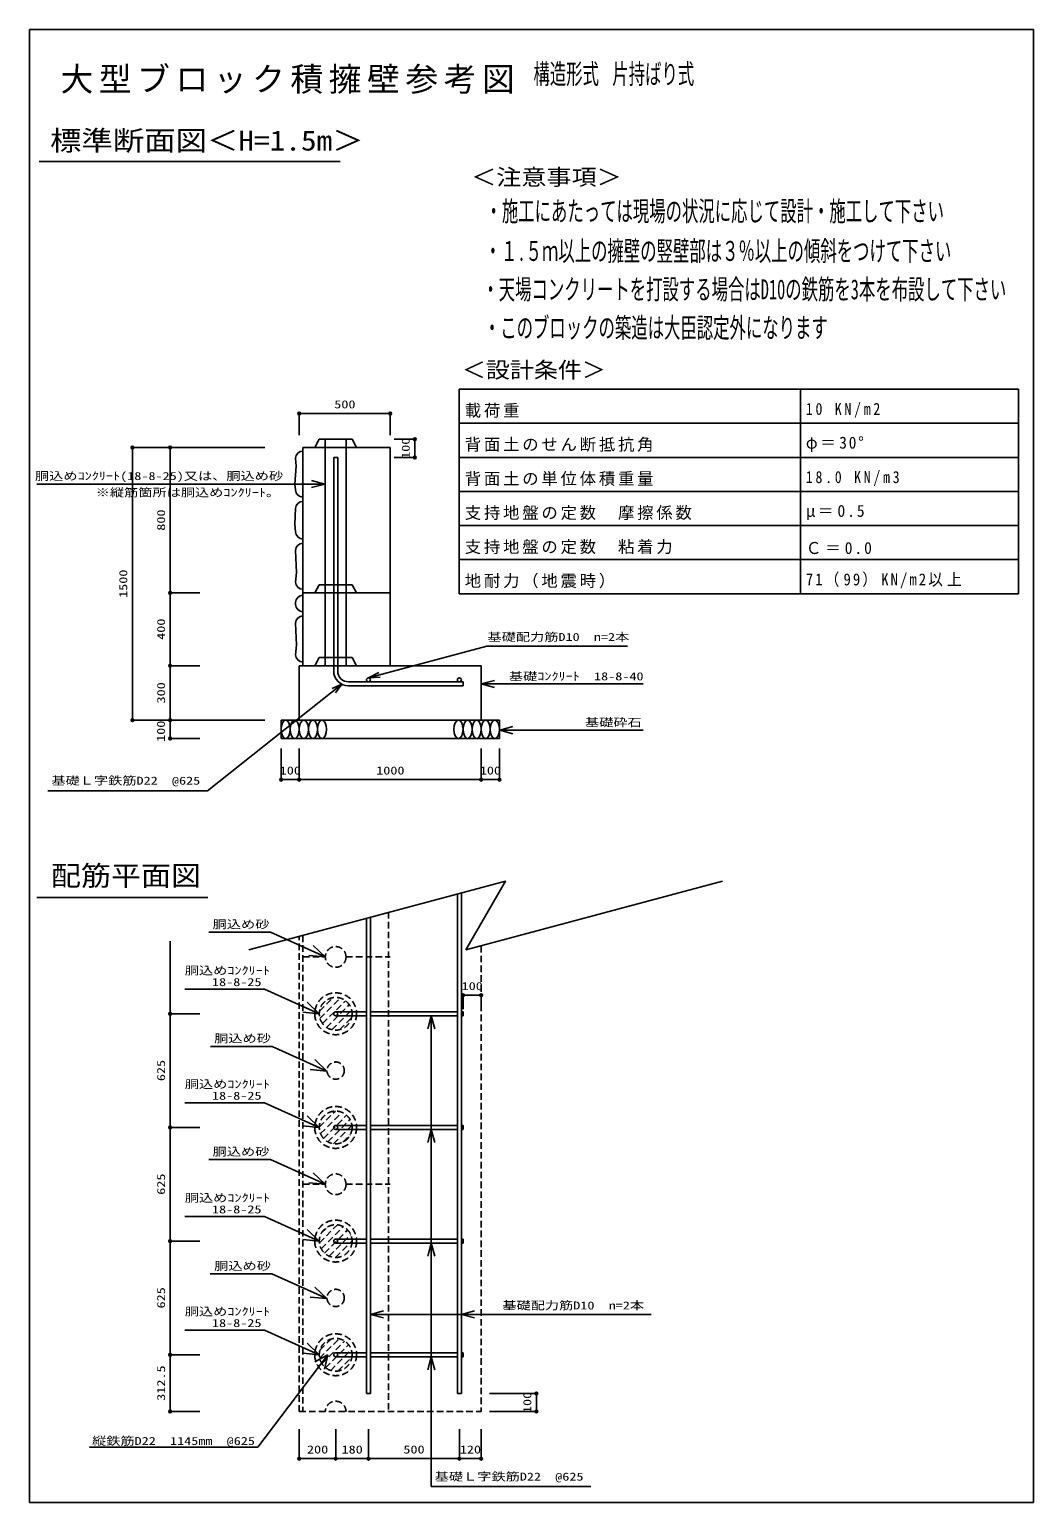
# Model space of a CAD drawing. Units: millimetres, scale not verified. Extents: x -8614 to 8906, y -8271 to 8409.
# Drawn here: x -8614 to -3094, y -8271 to -171 of the extents above; entities that cross this region are included whole.
import ezdxf
from ezdxf.enums import TextEntityAlignment as Align

# ---------------------------------------------------------------- set-up
doc = ezdxf.new("R2010")
doc.units = ezdxf.units.MM
doc.header["$LTSCALE"] = 30
doc.header["$PDMODE"] = 32
doc.header["$PDSIZE"] = 15
doc.linetypes.add('DASHED1', pattern=[1.8, 1.2, -0.6])
for name, color, linetype in [('0-1', 3, 'DASHED1'), ('0-2', 2, 'Continuous'), ('0-3', 7, 'Continuous'), ('F-0', 7, 'Continuous')]:
    doc.layers.add(name, color=color, linetype=linetype)
doc.styles.add('ＭＳ ゴシック', font='')
doc.styles.get('ＭＳ ゴシック').set_extended_font_data('MS Gothic')

msp = doc.modelspace()

# ---------------------------------------------------------------- linework, layer by layer
at = {"layer": '0-1', "linetype": 'Continuous'}
for p, q in [((-7020.38, -2424.85), (-7045.38, -2469.86)), ((-7020.38, -2424.85), (-6840.38, -2424.85)), ((-6987.38, -2424.85), (-6987.38, -3669.86)), ((-6873.38, -2424.85), (-6873.38, -3669.86)), ((-6840.38, -2424.85), (-6815.38, -2469.86)), ((-7110.38, -2469.86), (-6630.38, -2469.86)), ((-7110.38, -2469.86), (-7110.38, -3669.86)), ((-6630.38, -2469.86), (-6630.38, -3669.86)), ((-7020.38, -3224.85), (-7045.38, -3269.86)), ((-7020.38, -3224.85), (-6840.38, -3224.85)), ((-6840.38, -3224.85), (-6815.38, -3269.86)), ((-7110.38, -3269.86), (-6630.38, -3269.86)), ((-7150.38, -3322.46), (-7150.38, -3333.41)), ((-7020.38, -3624.85), (-7045.38, -3669.86)), ((-7020.38, -3624.85), (-6840.38, -3624.85)), ((-6840.38, -3624.85), (-6815.38, -3669.86)), ((-7130.38, -3969.86), (-7130.38, -3669.86)), ((-7130.38, -3669.86), (-6130.38, -3669.86)), ((-6130.38, -3969.86), (-6130.38, -3669.86)), ((-7230.38, -3969.86), (-6030.38, -3969.86)), ((-7230.38, -4069.86), (-7230.38, -3969.86)), ((-6030.38, -4069.86), (-6030.38, -3969.86)), ((-7230.38, -4069.86), (-6030.38, -4069.86)), ((-6214.53, -5232.99), (-4803.34, -4854.86))]:
    msp.add_line(p, q, dxfattribs=at)
at = {"layer": '0-1'}
for p, q in [((-6639.38, -5024.78), (-6639.38, -7771.48)), ((-7130.38, -7771.48), (-7130.38, -5158.76)), ((-7110.38, -5153.4), (-7110.38, -7771.48)), ((-6130.38, -5210.44), (-6130.38, -7771.48)), ((-7110.38, -5271.48), (-6987.38, -5271.48)), ((-6873.38, -5271.48), (-6630.38, -5271.48)), ((-7019.24, -5569.7), (-6944.67, -5495.12)), ((-7016.67, -5609.56), (-6904.81, -5497.69)), ((-7002.51, -5637.82), (-6876.55, -5511.86)), ((-6980.8, -5658.54), (-6855.83, -5533.57)), ((-6951.34, -5671.51), (-6842.86, -5563.02)), ((-6908.76, -5671.35), (-6843.02, -5605.61)), ((-7020.36, -6207.22), (-6932.15, -6119)), ((-7013.71, -6242.99), (-6896.37, -6125.65)), ((-6997.37, -6269.08), (-6870.28, -6141.99)), ((-6973.73, -6287.86), (-6851.51, -6165.64)), ((-6941.71, -6298.27), (-6841.1, -6197.66)), ((-6890.85, -6289.84), (-6849.53, -6248.51)), ((-7110.38, -6521.48), (-6987.38, -6521.48)), ((-6873.38, -6521.48), (-6630.38, -6521.48)), ((-7019.91, -6843.16), (-6921.2, -6744.45)), ((-7010.09, -6875.77), (-6888.6, -6754.27)), ((-7008.54, -6789.37), (-6975, -6755.82)), ((-6991.73, -6899.83), (-6864.53, -6772.63)), ((-6966.07, -6916.6), (-6847.76, -6798.29)), ((-6931.03, -6923.98), (-6840.38, -6833.34)), ((-7018.35, -7478), (-6911.37, -7371.01)), ((-7016.87, -7434.09), (-6955.27, -7372.49)), ((-7005.89, -7507.96), (-6881.4, -7383.48)), ((-6985.57, -7530.07), (-6859.29, -7403.79)), ((-6957.78, -7544.71), (-6844.65, -7431.58)), ((-6918.9, -7548.25), (-6841.12, -7470.47)), ((-7130.38, -7771.48), (-6130.38, -7771.48))]:
    msp.add_line(p, q, dxfattribs=at)
at = {"layer": '0-1', "linetype": 'Continuous'}
for points in [[(-7150.38, -2529.52), (-7147.78, -2572.73), (-7155.63, -2671.36), (-7150.38, -2703.16)], [(-7150.38, -2806.47), (-7154.5, -2892.16), (-7150.38, -2933.41)], [(-7150.38, -3036.04), (-7145.54, -3157.8), (-7150.38, -3209.86)], [(-7150.38, -3436.04), (-7145.54, -3557.8), (-7150.38, -3609.86)], [(-7407.41, -5232.99), (-5996.22, -4854.86), (-6214.53, -5232.99)]]:
    msp.add_lwpolyline(points, dxfattribs=at)
at = {"layer": '0-1'}
for centre, radius in [((-6930.38, -5271.48), 57), ((-6930.38, -5583.98), 115), ((-6930.38, -5583.98), 90), ((-6930.38, -5896.48), 47.5), ((-6930.38, -6208.98), 115), ((-6930.38, -6208.98), 90), ((-6930.38, -6521.48), 57), ((-6930.38, -6833.98), 115), ((-6930.38, -6833.98), 90), ((-6930.38, -7146.48), 47.5), ((-6930.38, -7458.98), 115), ((-6930.38, -7458.98), 90)]:
    msp.add_circle(centre, radius, dxfattribs=at)
at = {"layer": '0-1', "linetype": 'Continuous'}
for centre, start, end in [((-7110.38, -2529.52), 90, 180), ((-7110.38, -2703.16), 180, 270), ((-7110.38, -2806.47), 90, 180), ((-7110.38, -2933.41), 180, 270), ((-7110.38, -3036.04), 90, 180), ((-7110.38, -3209.86), 180, 270), ((-7110.38, -3322.46), 90, 180), ((-7110.38, -3333.41), 180, 270), ((-7110.38, -3436.04), 90, 180), ((-7110.38, -3609.86), 180, 270)]:
    msp.add_arc(centre, 40, start, end, dxfattribs=at)
at = {"layer": '0-1'}
msp.add_arc((-6930.38, -7771.48), 57, 0, 180, dxfattribs=at)
at = {"layer": '0-1', "linetype": 'Continuous'}
for centre in [(-7205.38, -4019.86), (-7155.38, -4019.86), (-7105.38, -4019.86), (-7055.38, -4019.86), (-7005.38, -4019.86), (-6255.38, -4019.86), (-6205.38, -4019.86), (-6155.38, -4019.86), (-6105.38, -4019.86), (-6055.38, -4019.86)]:
    msp.add_ellipse(centre, major_axis=(0, 50), ratio=0.5, dxfattribs=at)
at = {"layer": '0-2'}
for p, q in [((-6941.38, -2524.85), (-6919.38, -2524.85)), ((-6941.38, -2524.85), (-6941.38, -3698.86)), ((-6919.38, -3698.86), (-6919.38, -2524.85)), ((-6973.38, -3669.86), (-6951.38, -3669.86)), ((-6859.38, -3780.86), (-6230.38, -3780.86)), ((-6261.38, -7671.48), (-6261.38, -4925.91)), ((-6239.38, -7671.48), (-6239.38, -4920.01)), ((-6761.38, -7671.48), (-6761.38, -5057.47)), ((-6930.38, -5572.98), (-6761.38, -5572.98)), ((-6739.38, -5572.98), (-6261.38, -5572.98)), ((-6239.38, -5572.98), (-6230.38, -5572.98)), ((-6230.38, -5594.98), (-6230.38, -5572.98)), ((-6930.38, -5594.98), (-6761.38, -5594.98)), ((-6739.38, -5594.98), (-6261.38, -5594.98)), ((-6239.38, -5594.98), (-6230.38, -5594.98)), ((-6930.38, -6197.98), (-6761.38, -6197.98)), ((-6930.38, -6219.98), (-6761.38, -6219.98)), ((-6739.38, -6197.98), (-6261.38, -6197.98)), ((-6739.38, -6219.98), (-6261.38, -6219.98)), ((-6239.38, -6197.98), (-6230.38, -6197.98)), ((-6239.38, -6219.98), (-6230.38, -6219.98)), ((-6230.38, -6219.98), (-6230.38, -6197.98)), ((-6930.38, -6822.98), (-6761.38, -6822.98)), ((-6930.38, -6844.98), (-6761.38, -6844.98)), ((-6739.38, -6822.98), (-6261.38, -6822.98)), ((-6739.38, -6844.98), (-6261.38, -6844.98)), ((-6239.38, -6822.98), (-6230.38, -6822.98)), ((-6239.38, -6844.98), (-6230.38, -6844.98)), ((-6230.38, -6844.98), (-6230.38, -6822.98)), ((-6930.38, -7447.98), (-6761.38, -7447.98)), ((-6739.38, -7447.98), (-6261.38, -7447.98)), ((-6239.38, -7447.98), (-6230.38, -7447.98)), ((-6230.38, -7469.98), (-6230.38, -7447.98)), ((-6930.38, -7469.98), (-6761.38, -7469.98)), ((-6739.38, -7469.98), (-6261.38, -7469.98)), ((-6239.38, -7469.98), (-6230.38, -7469.98)), ((-6261.38, -7671.48), (-6239.38, -7671.48))]:
    msp.add_line(p, q, dxfattribs=at)
for points in [[(-6859.38, -3758.86), (-6230.38, -3758.86), (-6230.38, -3780.86)], [(-6761.38, -7671.48), (-6739.38, -7671.48), (-6739.38, -5051.58)]]:
    msp.add_lwpolyline(points, dxfattribs=at)
for centre in [(-6750.38, -3747.86), (-6250.38, -3747.86), (-6930.38, -5583.98), (-6930.38, -6208.98), (-6930.38, -6833.98), (-6930.38, -7458.98)]:
    msp.add_circle(centre, 11, dxfattribs=at)
for radius in [82, 60]:
    msp.add_arc((-6859.38, -3698.86), radius, 180, 270, dxfattribs=at)
at = {"layer": '0-3', "color": 2}
for p, q in [((-8560.12, -897.37), (-6905.74, -897.37)), ((-8573.25, -4944.13), (-7632.62, -4944.13))]:
    msp.add_line(p, q, dxfattribs=at)
at = {"layer": '0-3'}
for p, q in [((-6630.38, -2283.08), (-7130.38, -2283.08)), ((-7130.38, -2283.08), (-7130.38, -2402.1)), ((-6630.38, -2283.08), (-6630.38, -2402.1)), ((-6495.27, -2424.85), (-6608.3, -2424.85)), ((-6495.27, -2424.85), (-6495.27, -2524.85)), ((-8048.1, -2469.86), (-7320.62, -2469.86)), ((-8048.1, -3969.86), (-8048.1, -2469.86)), ((-7840.13, -4069.86), (-7840.13, -2469.86)), ((-7840.13, -2469.86), (-7677.82, -2469.86)), ((-6495.27, -2524.85), (-6608.3, -2524.85)), ((-8573.32, -2671.46), (-6990.81, -2671.46)), ((-6990.81, -2671.46), (-7063.25, -2652.05)), ((-6990.81, -2671.46), (-7063.25, -2690.87)), ((-7840.13, -3269.86), (-7677.82, -3269.86)), ((-6750.38, -3736.86), (-6099.72, -3562.51)), ((-6099.72, -3562.51), (-5326.9, -3562.51)), ((-7840.13, -3669.86), (-7677.82, -3669.86)), ((-6750.38, -3736.86), (-6693.26, -3707.72)), ((-6895.87, -3772.29), (-7634.31, -4357.2)), ((-6895.87, -3772.29), (-6949.58, -3795.96)), ((-6895.87, -3772.29), (-6931.2, -3819.16)), ((-6750.38, -3736.86), (-6686.35, -3733.53)), ((-6130.38, -3769.86), (-6057.93, -3750.45)), ((-6130.38, -3769.86), (-6057.93, -3789.27)), ((-6130.38, -3769.86), (-5240.3, -3769.86)), ((-8048.1, -3969.86), (-7320.62, -3969.86)), ((-6028.78, -4024.53), (-5956.33, -4005.12)), ((-6028.78, -4024.53), (-5956.33, -4043.94)), ((-6028.78, -4024.53), (-5240.3, -4024.53)), ((-7840.13, -4069.86), (-7677.82, -4069.86)), ((-7230.38, -4296.51), (-7230.38, -4124.51)), ((-7130.38, -4296.51), (-7130.38, -4124.51)), ((-6130.38, -4296.51), (-6130.38, -4124.51)), ((-6030.38, -4296.51), (-6030.38, -4124.51)), ((-8512.03, -4357.2), (-7634.31, -4357.2)), ((-7230.38, -4296.51), (-6030.38, -4296.51)), ((-7288.92, -5135.59), (-7628.02, -5135.59)), ((-7840.13, -5185.52), (-7840.13, -7771.48)), ((-6987.38, -5271.48), (-7078.8, -5263.23)), ((-7759.92, -5448.09), (-7321.92, -5448.09)), ((-7321.92, -5448.09), (-7020.38, -5583.98)), ((-6230.38, -5481.85), (-6130.38, -5481.85)), ((-6230.38, -5481.85), (-6230.38, -5559.08)), ((-6130.38, -5481.85), (-6130.38, -5559.08)), ((-7840.13, -5583.98), (-7677.82, -5583.98)), ((-7020.38, -5583.98), (-7111.8, -5575.73)), ((-7020.38, -5583.98), (-7087.11, -5520.96)), ((-6404.84, -5594.98), (-6424.25, -5667.43)), ((-7280.33, -5763.19), (-7619.43, -5763.19)), ((-7280.33, -5763.19), (-6978.79, -5899.09)), ((-6978.79, -5899.09), (-7070.21, -5890.84)), ((-6978.79, -5899.09), (-7045.52, -5836.07)), ((-7759.92, -6073.09), (-7321.92, -6073.09)), ((-7840.13, -6208.98), (-7677.82, -6208.98)), ((-7020.38, -6208.98), (-7111.8, -6200.73)), ((-6404.84, -6219.98), (-6424.25, -6292.43)), ((-6404.84, -6219.98), (-6385.43, -6292.43)), ((-7288.92, -6385.59), (-7628.02, -6385.59)), ((-6987.38, -6521.48), (-7078.8, -6513.23)), ((-7840.13, -6833.98), (-7677.82, -6833.98)), ((-7020.38, -6833.98), (-7111.8, -6825.73)), ((-6404.84, -6844.98), (-6424.25, -6917.43)), ((-6404.84, -6844.98), (-6385.43, -6917.43)), ((-7280.46, -7014.24), (-7619.55, -7014.24)), ((-6978.91, -7150.14), (-7070.33, -7141.89)), ((-6739.38, -7237.32), (-6666.94, -7217.91)), ((-6739.38, -7237.32), (-6666.94, -7256.73)), ((-6739.38, -7237.32), (-5196.26, -7237.32)), ((-6239.38, -7237.32), (-6166.94, -7217.91)), ((-6239.38, -7237.32), (-6166.94, -7256.73)), ((-7020.38, -7458.98), (-7111.8, -7450.73)), ((-7840.13, -7458.98), (-7677.82, -7458.98)), ((-6973.38, -7458.98), (-7358.66, -7967.88)), ((-6973.38, -7458.98), (-7045.35, -7498.48)), ((-6973.38, -7458.98), (-6991.87, -7538.97)), ((-6404.84, -7469.98), (-6424.25, -7542.43)), ((-6404.84, -7469.98), (-6385.43, -7542.43)), ((-5827.05, -7671.48), (-6084.15, -7671.48)), ((-5827.05, -7771.48), (-5827.05, -7671.48)), ((-7840.13, -7771.48), (-7677.82, -7771.48)), ((-5827.05, -7771.48), (-6084.15, -7771.48)), ((-7130.38, -8030.08), (-7130.38, -7867.71)), ((-6930.38, -8030.08), (-6930.38, -7867.71)), ((-6750.38, -8030.08), (-6750.38, -7867.71)), ((-6250.38, -8030.08), (-6250.38, -7867.71)), ((-6130.38, -8030.08), (-6130.38, -7867.71)), ((-7358.66, -7967.88), (-8284.03, -7967.88)), ((-7130.38, -8030.08), (-6130.38, -8030.08)), ((-6404.84, -8184.07), (-5527.13, -8184.07))]:
    msp.add_line(p, q, dxfattribs=at)
for points in [[(-7288.92, -5135.59), (-6987.38, -5271.48), (-7054.11, -5208.46)], [(-6404.84, -8184.07), (-6404.84, -5594.98), (-6385.43, -5667.43)], [(-7321.92, -6073.09), (-7020.38, -6208.98), (-7087.11, -6145.96)], [(-7288.92, -6385.59), (-6987.38, -6521.48), (-7054.11, -6458.46)], [(-7759.92, -6698.09), (-7321.92, -6698.09), (-7020.38, -6833.98), (-7087.11, -6770.96)], [(-7280.46, -7014.24), (-6978.91, -7150.14), (-7045.64, -7087.12)], [(-7759.92, -7323.09), (-7321.92, -7323.09), (-7020.38, -7458.98), (-7087.11, -7395.96)]]:
    msp.add_lwpolyline(points, dxfattribs=at)
for p in [(-7130.38, -2283.08), (-6630.38, -2283.08), (-6495.27, -2424.85), (-8048.1, -2469.86), (-7840.13, -2469.86), (-7840.13, -2469.86), (-6495.27, -2524.85), (-7840.13, -3269.86), (-7840.13, -3669.86), (-8048.1, -3969.86), (-7840.13, -3969.86), (-7840.13, -4069.86), (-7230.38, -4296.51), (-7130.38, -4296.51), (-6130.38, -4296.51), (-6030.38, -4296.51), (-6230.38, -5481.85), (-6130.38, -5481.85), (-7840.13, -5583.98), (-7840.13, -6208.98), (-7840.13, -6833.98), (-7840.13, -7458.98), (-5827.05, -7671.48), (-7840.13, -7771.48), (-5827.05, -7771.48), (-7130.38, -8030.08), (-6930.38, -8030.08), (-6750.38, -8030.08), (-6250.38, -8030.08), (-6130.38, -8030.08)]:
    msp.add_point(p, dxfattribs=at)
at = {"layer": 'F-0', "color": 2}
for p, q in [((-8613.8, -171.48), (-8613.8, -8271.48)), ((-3093.8, -171.48), (-8613.8, -171.48)), ((-3093.8, -171.48), (-3093.8, -8271.48)), ((-8613.8, -8271.48), (-3093.8, -8271.48))]:
    msp.add_line(p, q, dxfattribs=at)
at = {"layer": 'F-0'}
for p, q in [((-6250.58, -3274.31), (-6250.58, -2149.31)), ((-6250.58, -2149.31), (-3175.58, -2149.31)), ((-4375.58, -3274.31), (-4375.58, -2149.31)), ((-3175.58, -3274.31), (-3175.58, -2149.31)), ((-6250.58, -2336.81), (-3175.58, -2336.81)), ((-6250.58, -2524.31), (-3175.58, -2524.31)), ((-6250.58, -2711.81), (-3175.58, -2711.81)), ((-6250.58, -2899.31), (-3175.58, -2899.31)), ((-6250.58, -3086.81), (-3175.58, -3086.81)), ((-6250.58, -3274.31), (-3175.58, -3274.31))]:
    msp.add_line(p, q, dxfattribs=at)

# ---------------------------------------------------------------- texts
at = {"layer": '0-3', "color": 3, "style": 'ＭＳ ゴシック'}
for s, width, p in [('標準断面図＜H=1.5m＞', 1.15, (-8500.73, -870.38)), ('配筋平面図', 1.1, (-8495.96, -4912.74))]:
    msp.add_text(s, height=110, dxfattribs=dict(at, width=width)).set_placement(p, align=Align.BOTTOM_LEFT)
at = {"layer": '0-3', "style": 'ＭＳ ゴシック', "width": 1.3}
for s, p in [('500', (-6938.13, -2268.08)), ('胴込めｺﾝｸﾘｰﾄ(18-8-25)又は、胴込め砂', (-8583.27, -2662.34)), ('※縦筋箇所は胴込めｺﾝｸﾘｰﾄ。', (-8249.65, -2752.95)), ('基礎配力筋D10\u3000n=2本', (-6095.81, -3547.22)), ('基礎ｺﾝｸﾘｰﾄ\u300018-8-40', (-5978.11, -3763.56)), ('基礎砕石', (-5559.75, -4017.14)), ('基礎Ｌ字鉄筋D22\u3000@625', (-8493.25, -4337.32)), ('100', (-7238.13, -4281.51)), ('1000', (-6707.63, -4281.51)), ('100', (-6138.13, -4281.51)), ('胴込め砂', (-7606.79, -5127.23)), ('胴込めｺﾝｸﾘｰﾄ', (-7759.87, -5381.47)), ('18-8-25', (-7610.43, -5444.74)), ('100', (-6238.13, -5466.85)), ('胴込め砂', (-7598.2, -5754.83)), ('胴込めｺﾝｸﾘｰﾄ', (-7759.87, -6006.47)), ('18-8-25', (-7610.43, -6069.74)), ('胴込め砂', (-7606.79, -6377.23)), ('胴込めｺﾝｸﾘｰﾄ', (-7759.87, -6631.47)), ('18-8-25', (-7610.43, -6694.74)), ('胴込め砂', (-7598.32, -7005.88)), ('胴込めｺﾝｸﾘｰﾄ', (-7759.87, -7256.47)), ('基礎配力筋D10\u3000n=2本', (-6014.32, -7223.13)), ('18-8-25', (-7610.43, -7319.74)), ('縦鉄筋D22\u30001145mm\u3000@625', (-8269.79, -7968.16)), ('200', (-7088.13, -8015.08)), ('180', (-6898.13, -8015.08)), ('500', (-6558.13, -8015.08)), ('120', (-6248.13, -8015.08)), ('基礎Ｌ字鉄筋D22\u3000@625', (-6386.06, -8164.19))]:
    msp.add_text(s, height=43.99, dxfattribs=at).set_placement(p, align=Align.BOTTOM_LEFT)
for s, p in [('100', (-6510.27, -2532.6)), ('800', (-7855.13, -2927.61)), ('1500', (-8063.1, -3297.11)), ('400', (-7855.13, -3527.61)), ('300', (-7855.13, -3877.61)), ('100', (-7855.97, -4088.88)), ('625', (-7855.13, -5954.23)), ('625', (-7855.13, -6579.23)), ('625', (-7855.13, -7204.23)), ('312.5', (-7855.13, -7711.98)), ('100', (-5842.05, -7779.23))]:
    msp.add_text(s, height=43.99, rotation=90, dxfattribs=at).set_placement(p, align=Align.BOTTOM_LEFT)
at = {"layer": 'F-0', "style": 'ＭＳ ゴシック', "width": 0.6}
for s, p in [('構造形式', (-5843.1, -503.87)), ('片持ばり式', (-5409.39, -503.87)), ('・施工にあたっては現場の状況に応じて設計・施工して下さい', (-6106.77, -1258.39)), ('・１.５ｍ以上の擁壁の竪壁部は３％以上の傾斜をつけて下さい', (-6111.23, -1477.23)), ('・天場コンクリートを打設する場合はD10の鉄筋を3本を布設して下さい', (-6123.9, -1688.35)), ('・このブロックの築造は大臣認定外になります', (-6115.45, -1899.48))]:
    msp.add_text(s, height=110, dxfattribs=at).set_placement(p, align=Align.BOTTOM_LEFT)
at = {"layer": 'F-0', "color": 2, "style": 'ＭＳ ゴシック'}
for s, width, p in [('＜注意事項＞', 1.15, (-6185.63, -1053.74)), ('＜設計条件＞', 1.1, (-6236.67, -2113.85))]:
    msp.add_text(s, height=87.98, dxfattribs=dict(at, width=width)).set_placement(p, align=Align.BOTTOM_LEFT)
at = {"layer": 'F-0', "color": 3, "insert": (-8443.02, -525.9), "char_height": 132, "attachment_point": 7, "style": 'ＭＳ ゴシック'}
msp.add_mtext('\\T1.17;大型ブロック積擁壁参考図', dxfattribs=at)
at = {"layer": 'F-0', "char_height": 65.98, "attachment_point": 7, "style": 'ＭＳ ゴシック'}
for s, insert in [('\\T1.17;載荷重', (-6220.58, -2306.81)), ('\\T1.39;\\W0.85;10\\~KN/m2', (-4345.58, -2306.81)), ('\\T1.17;背面土のせん断抵抗角', (-6220.58, -2494.31)), ('\\T1.22;\\W0.95;φ＝30°', (-4345.58, -2494.31)), ('\\T1.17;背面土の単位体積重量', (-6220.58, -2681.81)), ('\\T1.39;\\W0.85;18.0\\~KN/m3', (-4345.58, -2681.81)), ('\\T1.17;支持地盤の定数\u3000摩擦係数', (-6220.58, -2869.31)), ('\\T1.25;\\W0.95;μ＝0.5', (-4345.58, -2869.31)), ('\\T1.17;支持地盤の定数\u3000粘着力', (-6220.58, -3056.81)), ('\\T1.25;\\W0.95;Ｃ＝0.0', (-4345.58, -3056.81)), ('\\T1.17;地耐力（地震時）', (-6220.58, -3244.31)), ('\\T1.28;\\W0.9;71（99）KN/m2以上', (-4345.58, -3244.31))]:
    msp.add_mtext(s, dxfattribs=dict(at, insert=insert))

doc.saveas('drawing.dxf')
